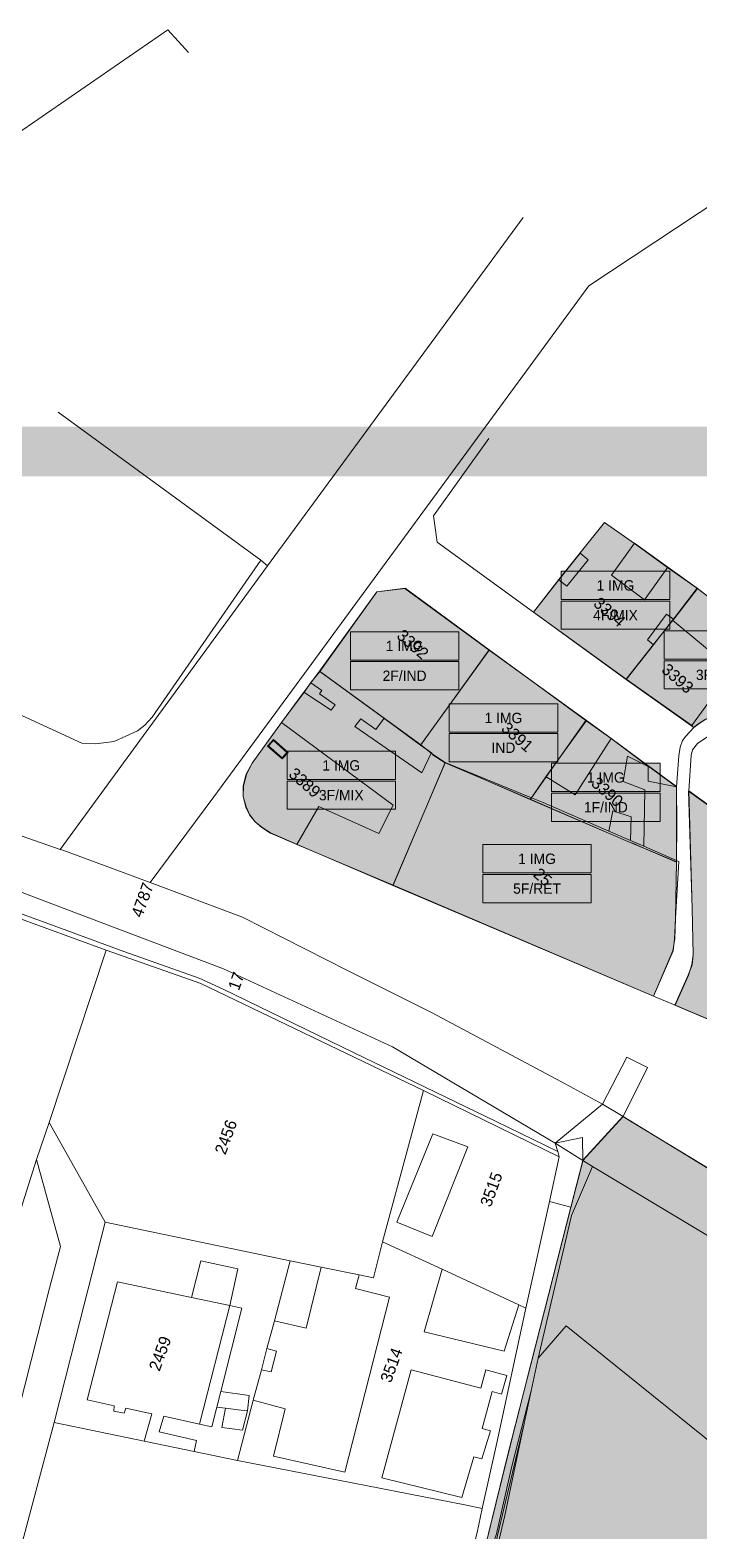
# Model space of a CAD drawing. Header units: metres. Extents: x -334141 to -333355, y -28195 to -27441.
# Drawn here: x -333844.4 to -333773.5, y -27603.9 to -27444.8 of the extents above; entities that cross this region are included whole.
import ezdxf
from ezdxf.enums import TextEntityAlignment as Align

# ---------------------------------------------------------------- set-up
doc = ezdxf.new("R2010")
doc.units = ezdxf.units.M
for name, color, linetype, lineweight, true_color in [('EB-11-PICTURES-PARCEL-COMMERCIAL', 7, 'CONTINUOUS', 18, 0x7c664f), ('EB-11-PICTURES-PARCEL-INDUSTRIAL', 7, 'CONTINUOUS', 18, 0x2b3529), ('EB-11-PICTURES-PARCEL-MIXED', 7, 'CONTINUOUS', 18, 0x6f625b), ('EB-11-PICTURES-SCREENSHOT-COUNT', 7, 'CONTINUOUS', 18, 0x4a5a46), ('EB-11-PICTURES-TAG-COMMERCIAL', 7, 'CONTINUOUS', 18, 0x7c664f), ('EB-11-PICTURES-TAG-INDUSTRIAL', 7, 'CONTINUOUS', 18, 0x2b3529), ('EB-11-PICTURES-TAG-MIXED', 7, 'CONTINUOUS', 18, 0x6f625b), ('EB-BASE-CADASTRAL-AREA', 7, 'CONTINUOUS', 9, 0x8a8d90), ('EB-BASE-DIVIDING', 7, 'CONTINUOUS', 18, 0xc8bcac), ('EB-BASE-EASEMENTS', 7, 'CONTINUOUS', 18, 0x71806b), ('EB-BASE-PARCEL-NUMBERS', 7, 'CONTINUOUS', 9, 0x8a8d90), ('EB-BASE-PARCELS', 7, 'CONTINUOUS', 18, 0x8a8d90), ('EB-BASE-SECTIONS', 7, 'CONTINUOUS', 9, 0xded8cf), ('EB-BASE-SHEETS', 7, 'CONTINUOUS', 9, 0xded8cf), ('EB-BASE-STRUCTURES', 7, 'CONTINUOUS', 18, 0x4e504d), ('EB-TITLE', 7, 'CONTINUOUS', 25, 0x151515)]:
    doc.layers.add(name, color=color, linetype=linetype, lineweight=lineweight, true_color=true_color)
doc.styles.add('OD-INTER', font='Inter.ttf')

msp = doc.modelspace()

# ---------------------------------------------------------------- hatches: boundary and pattern name
at = {"layer": 'EB-11-PICTURES-PARCEL-COMMERCIAL', "transparency": 33554656}
for points in [[(-333805.99, -27535.51), (-333800.43, -27522.5), (-333791.41, -27526.37), (-333783.11, -27529.99), (-333780.83, -27530.96), (-333780.46, -27531.08), (-333779.37, -27531.57), (-333775.9, -27533.02), (-333776.02, -27539.01), (-333776.1, -27541.23), (-333776.24, -27542.45), (-333778.35, -27547.25), (-333805.99, -27535.51)], [(-333774.62, -27525.52), (-333757.56, -27537.78), (-333767.49, -27551.86), (-333776.07, -27548.22), (-333774.66, -27545.05), (-333774.25, -27543.96), (-333774.12, -27542.85), (-333774.23, -27537.96), (-333774.62, -27525.52)]]:
    msp.add_hatch(color=256, dxfattribs=at).paths.add_polyline_path(points)
at = {"layer": 'EB-11-PICTURES-PARCEL-INDUSTRIAL', "transparency": 33554656}
for points in [[(-333804.69, -27504.03), (-333795.75, -27510.56), (-333803.05, -27520.63), (-333806.84, -27517.83), (-333813.7, -27512.81), (-333807.66, -27504.37), (-333804.69, -27504.03)], [(-333803.05, -27520.63), (-333795.75, -27510.56), (-333785.46, -27518.03), (-333789.75, -27523.98), (-333791.31, -27526.26), (-333791.41, -27526.37), (-333800.43, -27522.5), (-333801.7, -27521.68), (-333801.88, -27521.45), (-333803.05, -27520.63)], [(-333791.31, -27526.26), (-333789.75, -27523.98), (-333785.46, -27518.03), (-333782.85, -27519.9), (-333779.87, -27522.11), (-333775.9, -27525.03), (-333775.85, -27529.03), (-333775.9, -27532.91), (-333775.9, -27533.02), (-333779.37, -27531.57), (-333780.46, -27531.08), (-333780.83, -27530.96), (-333783.11, -27529.99), (-333791.41, -27526.37), (-333791.31, -27526.26)], [(-333802.46, -27658.63), (-333818.4, -27651.3), (-333823.33, -27649.13), (-333823.55, -27650.12), (-333824.55, -27649.75), (-333838.15, -27644.05), (-333849.91, -27638.98), (-333850.45, -27638.62), (-333850.52, -27638.07), (-333848.03, -27635.71), (-333846.81, -27635.09), (-333840.42, -27632.43), (-333837.79, -27631.3), (-333823.32, -27625.26), (-333820.4, -27624.03), (-333811.01, -27620.03), (-333802.83, -27616.66), (-333801.04, -27615.61), (-333799.89, -27614.54), (-333798.31, -27611.71), (-333797.39, -27609.41), (-333796.25, -27606.01), (-333793.77, -27595.89), (-333791.3, -27586.21), (-333787.1, -27569.7), (-333785.81, -27564.64), (-333781.58, -27560.02), (-333765.9, -27569.56), (-333750.13, -27579.33), (-333733.37, -27589.69), (-333714.62, -27601.35), (-333719.57, -27605.06), (-333721.48, -27606.77), (-333723.3, -27608.59), (-333738.33, -27622.71), (-333760.56, -27644.02), (-333783.27, -27665.64), (-333802.46, -27658.63)]]:
    msp.add_hatch(color=256, dxfattribs=at).paths.add_polyline_path(points)
at = {"layer": 'EB-11-PICTURES-PARCEL-MIXED', "transparency": 33554656}
for points in [[(-333776.2, -27507.26), (-333776.29, -27507.36), (-333778.33, -27509.96), (-333781.24, -27513.63), (-333791.07, -27506.51), (-333788.36, -27503.05), (-333786.13, -27500.24), (-333783.52, -27497.01), (-333780.36, -27499.23), (-333776.84, -27501.79), (-333773.67, -27504.02), (-333776.2, -27507.26)], [(-333776.29, -27507.36), (-333776.2, -27507.26), (-333773.67, -27504.02), (-333771.42, -27505.76), (-333761.04, -27513.23), (-333772.02, -27517.51), (-333772.87, -27517.92), (-333773.53, -27518.34), (-333774.1, -27518.76), (-333774.28, -27518.54), (-333781.24, -27513.63), (-333778.33, -27509.96), (-333776.29, -27507.36)], [(-333806.84, -27517.83), (-333803.05, -27520.63), (-333801.88, -27521.45), (-333801.7, -27521.68), (-333800.43, -27522.5), (-333805.99, -27535.51), (-333816.11, -27531.16), (-333818.93, -27529.95), (-333819.84, -27529.36), (-333820.56, -27528.78), (-333821.18, -27527.98), (-333821.52, -27527.19), (-333821.85, -27526.07), (-333821.81, -27524.96), (-333821.49, -27523.75), (-333820.9, -27522.55), (-333817.78, -27518.22), (-333815.35, -27514.98), (-333814.67, -27514), (-333813.7, -27512.81), (-333806.84, -27517.83)]]:
    msp.add_hatch(color=256, dxfattribs=at).paths.add_polyline_path(points)
at = {"layer": 'EB-11-PICTURES-SCREENSHOT-COUNT', "transparency": 33554687}
for points in [[(-333788.12, -27505.18), (-333776.62, -27505.18), (-333776.62, -27502.18), (-333788.12, -27502.18)], [(-333810.48, -27511.61), (-333798.98, -27511.61), (-333798.98, -27508.61), (-333810.48, -27508.61)], [(-333777.22, -27511.51), (-333765.72, -27511.51), (-333765.72, -27508.51), (-333777.22, -27508.51)], [(-333800, -27519.25), (-333788.5, -27519.25), (-333788.5, -27516.25), (-333800, -27516.25)], [(-333817.19, -27524.28), (-333805.69, -27524.28), (-333805.69, -27521.28), (-333817.19, -27521.28)], [(-333789.14, -27525.56), (-333777.64, -27525.56), (-333777.64, -27522.56), (-333789.14, -27522.56)], [(-333796.44, -27534.19), (-333784.94, -27534.19), (-333784.94, -27531.19), (-333796.44, -27531.19)]]:
    msp.add_hatch(color=256, dxfattribs=at).paths.add_polyline_path(points)
at = {"layer": 'EB-11-PICTURES-TAG-COMMERCIAL', "transparency": 33554687}
msp.add_hatch(color=256, dxfattribs=at).paths.add_polyline_path([(-333796.44, -27537.35), (-333784.94, -27537.35), (-333784.94, -27534.35), (-333796.44, -27534.35)])
at = {"layer": 'EB-11-PICTURES-TAG-INDUSTRIAL', "transparency": 33554687}
for points in [[(-333810.48, -27514.77), (-333798.98, -27514.77), (-333798.98, -27511.77), (-333810.48, -27511.77)], [(-333800, -27522.41), (-333788.5, -27522.41), (-333788.5, -27519.41), (-333800, -27519.41)], [(-333789.14, -27528.72), (-333777.64, -27528.72), (-333777.64, -27525.72), (-333789.14, -27525.72)]]:
    msp.add_hatch(color=256, dxfattribs=at).paths.add_polyline_path(points)
at = {"layer": 'EB-11-PICTURES-TAG-MIXED', "transparency": 33554687}
for points in [[(-333788.12, -27508.34), (-333776.62, -27508.34), (-333776.62, -27505.34), (-333788.12, -27505.34)], [(-333777.22, -27514.67), (-333765.72, -27514.67), (-333765.72, -27511.67), (-333777.22, -27511.67)], [(-333817.19, -27527.44), (-333805.69, -27527.44), (-333805.69, -27524.44), (-333817.19, -27524.44)]]:
    msp.add_hatch(color=256, dxfattribs=at).paths.add_polyline_path(points)

# ---------------------------------------------------------------- linework, layer by layer
at = {"layer": 'EB-11-PICTURES-PARCEL-COMMERCIAL'}
for points in [[(-333805.99, -27535.51), (-333800.43, -27522.5), (-333791.41, -27526.37), (-333783.11, -27529.99), (-333780.83, -27530.96), (-333780.46, -27531.08), (-333779.37, -27531.57), (-333775.9, -27533.02), (-333776.02, -27539.01), (-333776.1, -27541.23), (-333776.24, -27542.45), (-333778.35, -27547.25), (-333805.99, -27535.51)], [(-333774.62, -27525.52), (-333757.56, -27537.78), (-333767.49, -27551.86), (-333776.07, -27548.22), (-333774.66, -27545.05), (-333774.25, -27543.96), (-333774.12, -27542.85), (-333774.23, -27537.96), (-333774.62, -27525.52)]]:
    msp.add_lwpolyline(points, close=True, dxfattribs=at)
at = {"layer": 'EB-11-PICTURES-PARCEL-INDUSTRIAL'}
for points in [[(-333804.69, -27504.03), (-333795.75, -27510.56), (-333803.05, -27520.63), (-333806.84, -27517.83), (-333813.7, -27512.81), (-333807.66, -27504.37), (-333804.69, -27504.03)], [(-333803.05, -27520.63), (-333795.75, -27510.56), (-333785.46, -27518.03), (-333789.75, -27523.98), (-333791.31, -27526.26), (-333791.41, -27526.37), (-333800.43, -27522.5), (-333801.7, -27521.68), (-333801.88, -27521.45), (-333803.05, -27520.63)], [(-333791.31, -27526.26), (-333789.75, -27523.98), (-333785.46, -27518.03), (-333782.85, -27519.9), (-333779.87, -27522.11), (-333775.9, -27525.03), (-333775.85, -27529.03), (-333775.9, -27532.91), (-333775.9, -27533.02), (-333779.37, -27531.57), (-333780.46, -27531.08), (-333780.83, -27530.96), (-333783.11, -27529.99), (-333791.41, -27526.37), (-333791.31, -27526.26)]]:
    msp.add_lwpolyline(points, close=True, dxfattribs=at)
msp.add_lwpolyline([(-333796.25, -27606.01), (-333793.77, -27595.89), (-333791.3, -27586.21), (-333787.1, -27569.7), (-333785.81, -27564.64), (-333781.58, -27560.02), (-333765.9, -27569.56), (-333750.13, -27579.33), (-333733.37, -27589.69), (-333714.62, -27601.35), (-333719.57, -27605.06)], dxfattribs=at)
at = {"layer": 'EB-11-PICTURES-PARCEL-MIXED'}
for points in [[(-333776.2, -27507.26), (-333776.29, -27507.36), (-333778.33, -27509.96), (-333781.24, -27513.63), (-333791.07, -27506.51), (-333788.36, -27503.05), (-333786.13, -27500.24), (-333783.52, -27497.01), (-333780.36, -27499.23), (-333776.84, -27501.79), (-333773.67, -27504.02), (-333776.2, -27507.26)], [(-333776.29, -27507.36), (-333776.2, -27507.26), (-333773.67, -27504.02), (-333771.42, -27505.76), (-333761.04, -27513.23), (-333772.02, -27517.51), (-333772.87, -27517.92), (-333773.53, -27518.34), (-333774.1, -27518.76), (-333774.28, -27518.54), (-333781.24, -27513.63), (-333778.33, -27509.96), (-333776.29, -27507.36)], [(-333806.84, -27517.83), (-333803.05, -27520.63), (-333801.88, -27521.45), (-333801.7, -27521.68), (-333800.43, -27522.5), (-333805.99, -27535.51), (-333816.11, -27531.16), (-333818.93, -27529.95), (-333819.84, -27529.36), (-333820.56, -27528.78), (-333821.18, -27527.98), (-333821.52, -27527.19), (-333821.85, -27526.07), (-333821.81, -27524.96), (-333821.49, -27523.75), (-333820.9, -27522.55), (-333817.78, -27518.22), (-333815.35, -27514.98), (-333814.67, -27514), (-333813.7, -27512.81), (-333806.84, -27517.83)]]:
    msp.add_lwpolyline(points, close=True, dxfattribs=at)
at = {"layer": 'EB-11-PICTURES-SCREENSHOT-COUNT'}
for points in [[(-333788.12, -27505.18), (-333776.62, -27505.18), (-333776.62, -27502.18), (-333788.12, -27502.18)], [(-333810.48, -27511.61), (-333798.98, -27511.61), (-333798.98, -27508.61), (-333810.48, -27508.61)], [(-333777.22, -27511.51), (-333765.72, -27511.51), (-333765.72, -27508.51), (-333777.22, -27508.51)], [(-333800, -27519.25), (-333788.5, -27519.25), (-333788.5, -27516.25), (-333800, -27516.25)], [(-333817.19, -27524.28), (-333805.69, -27524.28), (-333805.69, -27521.28), (-333817.19, -27521.28)], [(-333789.14, -27525.56), (-333777.64, -27525.56), (-333777.64, -27522.56), (-333789.14, -27522.56)], [(-333796.44, -27534.19), (-333784.94, -27534.19), (-333784.94, -27531.19), (-333796.44, -27531.19)]]:
    msp.add_lwpolyline(points, close=True, dxfattribs=at)
at = {"layer": 'EB-11-PICTURES-TAG-COMMERCIAL'}
msp.add_lwpolyline([(-333796.44, -27537.35), (-333784.94, -27537.35), (-333784.94, -27534.35), (-333796.44, -27534.35)], close=True, dxfattribs=at)
at = {"layer": 'EB-11-PICTURES-TAG-INDUSTRIAL'}
for points in [[(-333810.48, -27514.77), (-333798.98, -27514.77), (-333798.98, -27511.77), (-333810.48, -27511.77)], [(-333800, -27522.41), (-333788.5, -27522.41), (-333788.5, -27519.41), (-333800, -27519.41)], [(-333789.14, -27528.72), (-333777.64, -27528.72), (-333777.64, -27525.72), (-333789.14, -27525.72)]]:
    msp.add_lwpolyline(points, close=True, dxfattribs=at)
at = {"layer": 'EB-11-PICTURES-TAG-MIXED'}
for points in [[(-333788.12, -27508.34), (-333776.62, -27508.34), (-333776.62, -27505.34), (-333788.12, -27505.34)], [(-333777.22, -27514.67), (-333765.72, -27514.67), (-333765.72, -27511.67), (-333777.22, -27511.67)], [(-333817.19, -27527.44), (-333805.69, -27527.44), (-333805.69, -27524.44), (-333817.19, -27524.44)]]:
    msp.add_lwpolyline(points, close=True, dxfattribs=at)
at = {"layer": 'EB-BASE-CADASTRAL-AREA'}
for points in [[(-333818.63, -27520.04), (-333817.09, -27521.4), (-333817.7, -27522.1), (-333819.25, -27520.74), (-333818.63, -27520.04)], [(-333818.64, -27520.14), (-333817.2, -27521.41), (-333817.71, -27521.98), (-333819.15, -27520.72), (-333818.64, -27520.14)]]:
    msp.add_lwpolyline(points, dxfattribs=at)
at = {"layer": 'EB-BASE-DIVIDING'}
for points in [[(-333775.9, -27525.07), (-333775.66, -27521.76), (-333775.5, -27520.84), (-333775.25, -27520.15), (-333774.9, -27519.68), (-333774.07, -27518.75)], [(-333778.33, -27547.26), (-333776.05, -27548.22)], [(-333783.73, -27558.72), (-333781.18, -27553.74), (-333778.97, -27554.82), (-333781.54, -27560.04)], [(-333781.54, -27560.04), (-333783.73, -27558.72)], [(-333785.84, -27564.69), (-333788.78, -27562.87)], [(-333789.38, -27569.06), (-333787.1, -27569.65)]]:
    msp.add_lwpolyline(points, dxfattribs=at)
at = {"layer": 'EB-BASE-EASEMENTS'}
for points in [[(-333788.5, -27563.75), (-333795.01, -27560.56), (-333810.13, -27553.25), (-333823.95, -27546.53), (-333826.5, -27545.37), (-333834.51, -27542.52), (-333842.54, -27539.54), (-333848.61, -27537.35), (-333848.01, -27535.26)], [(-333827.34, -27579.23), (-333826.35, -27575.34), (-333822.41, -27576.19), (-333823.26, -27580.1)], [(-333823.26, -27580.1), (-333821.99, -27580.37), (-333824.21, -27589.2)], [(-333820.18, -27624.4), (-333808.58, -27619.51), (-333802.41, -27616.9), (-333800.44, -27615.89), (-333799.69, -27615.46), (-333798.99, -27614.39), (-333797.99, -27612.47), (-333795.97, -27607.41), (-333795, -27604.31), (-333794.49, -27602.11), (-333793.36, -27597.13), (-333791.31, -27589.13)], [(-333824.63, -27590.87), (-333825.17, -27592.97), (-333826.46, -27592.69)], [(-333823.71, -27590.99), (-333824.12, -27593.02), (-333821.91, -27593.32), (-333821.39, -27591.28)]]:
    msp.add_lwpolyline(points, dxfattribs=at)
at = {"layer": 'EB-BASE-PARCELS'}
for points in [[(-333831.72, -27535.2), (-333824.94, -27526.11), (-333814.96, -27512.5), (-333785.21, -27471.89), (-333759.51, -27454.89)], [(-333819.25, -27501.61), (-333792.16, -27464.66)], [(-333841.46, -27485.31), (-333819.96, -27501.02)], [(-333795.8, -27488.08), (-333801.66, -27496.31), (-333801.27, -27499.1), (-333791.08, -27506.52)], [(-333788.37, -27503.1), (-333786.13, -27500.26)], [(-333776.82, -27501.75), (-333780.34, -27499.21)], [(-333819.25, -27501.61), (-333841.24, -27531.69)], [(-333819.96, -27501.02), (-333819.25, -27501.61)], [(-333773.71, -27503.98), (-333776.82, -27501.75)], [(-333791.08, -27506.52), (-333788.37, -27503.1)], [(-333795.78, -27510.53), (-333804.68, -27503.99), (-333807.66, -27504.38), (-333813.75, -27512.79)], [(-333776.23, -27507.26), (-333773.71, -27503.98)], [(-333771.41, -27505.74), (-333773.71, -27503.98)], [(-333791.08, -27506.52), (-333781.22, -27513.67)], [(-333778.34, -27510), (-333776.33, -27507.39)], [(-333776.33, -27507.39), (-333776.23, -27507.26)], [(-333803.01, -27520.6), (-333795.78, -27510.53)], [(-333785.5, -27518.02), (-333795.78, -27510.53)], [(-333781.22, -27513.67), (-333778.34, -27510)], [(-333814.66, -27514.02), (-333813.75, -27512.79)], [(-333806.88, -27517.78), (-333813.75, -27512.79)], [(-333815.4, -27515.01), (-333814.66, -27514.02)], [(-333774.31, -27518.58), (-333781.22, -27513.67)], [(-333760.99, -27513.21), (-333772.01, -27517.55), (-333772.9, -27517.96), (-333773.55, -27518.36), (-333774.07, -27518.75)], [(-333815.4, -27515.01), (-333817.77, -27518.23)], [(-333803.01, -27520.6), (-333806.88, -27517.78)], [(-333817.77, -27518.23), (-333820.88, -27522.56), (-333821.53, -27523.7), (-333821.84, -27524.94), (-333821.85, -27526.09), (-333821.57, -27527.23), (-333821.17, -27528.03), (-333820.59, -27528.78), (-333819.88, -27529.38), (-333818.93, -27529.98), (-333816.15, -27531.16)], [(-333785.5, -27518.02), (-333789.72, -27523.99)], [(-333785.5, -27518.02), (-333782.84, -27519.94)], [(-333774.31, -27518.58), (-333774.07, -27518.75)], [(-333874.23, -27520.26), (-333858.91, -27525.51), (-333841.24, -27531.69)], [(-333803.01, -27520.6), (-333801.91, -27521.48)], [(-333779.85, -27522.14), (-333782.84, -27519.94)], [(-333774.59, -27525.49), (-333774.34, -27521.72), (-333774.19, -27521.13), (-333773.66, -27520.46), (-333772.58, -27519.72)], [(-333805.95, -27535.48), (-333800.44, -27522.48)], [(-333801.91, -27521.48), (-333801.7, -27521.64), (-333800.44, -27522.48)], [(-333800.44, -27522.48), (-333791.42, -27526.4)], [(-333775.9, -27525.07), (-333779.85, -27522.14)], [(-333789.72, -27523.99), (-333791.29, -27526.21)], [(-333774.59, -27525.49), (-333774.23, -27538.01), (-333774.14, -27542.87), (-333774.26, -27543.91), (-333774.64, -27545.03), (-333776.05, -27548.22)], [(-333775.9, -27532.87), (-333775.9, -27529.03), (-333775.9, -27525.07)], [(-333757.55, -27537.78), (-333774.59, -27525.49)], [(-333791.29, -27526.21), (-333791.42, -27526.4)], [(-333791.42, -27526.4), (-333783.11, -27529.97), (-333780.8, -27530.96), (-333780.47, -27531.1), (-333779.38, -27531.57), (-333775.9, -27533.06)], [(-333841.24, -27531.69), (-333840.95, -27531.79), (-333831.72, -27535.2)], [(-333816.15, -27531.16), (-333805.95, -27535.48)], [(-333775.9, -27533.06), (-333776.02, -27538.99)], [(-333775.9, -27533.06), (-333775.9, -27532.87)], [(-333831.72, -27535.2), (-333821.92, -27538.88), (-333810.79, -27544.56), (-333801.82, -27549.02), (-333787.62, -27556.61), (-333783.73, -27558.72)], [(-333778.33, -27547.26), (-333805.95, -27535.48)], [(-333836.36, -27542.37), (-333849.55, -27537.59), (-333849.59, -27537.58)], [(-333776.02, -27538.99), (-333776.07, -27541.18), (-333776.28, -27542.44), (-333778.33, -27547.26)], [(-333842.42, -27560.68), (-333836.36, -27542.37)], [(-333802.74, -27557.28), (-333826.33, -27545.91), (-333836.36, -27542.37)], [(-333776.05, -27548.22), (-333767.53, -27551.84)], [(-333802.74, -27557.28), (-333807.06, -27573.32)], [(-333788.33, -27564.32), (-333802.74, -27557.28)], [(-333783.73, -27558.72), (-333788.78, -27562.87)], [(-333843.74, -27564.6), (-333842.42, -27560.68)], [(-333836.48, -27571.25), (-333842.42, -27560.68)], [(-333785.84, -27564.69), (-333781.54, -27560.04)], [(-333781.54, -27560.04), (-333765.9, -27569.62), (-333750.17, -27579.29), (-333733.4, -27589.67), (-333714.61, -27601.36)], [(-333788.78, -27562.87), (-333788.5, -27563.75)], [(-333788.5, -27563.75), (-333788.33, -27564.32)], [(-333848.92, -27603.81), (-333846.94, -27596.26), (-333842.39, -27578.26), (-333841.2, -27573.83), (-333843.74, -27564.6)], [(-333847.43, -27576.26), (-333843.74, -27564.6)], [(-333788.33, -27564.32), (-333789.38, -27569.06)], [(-333787.1, -27569.65), (-333785.84, -27564.69)], [(-333787.05, -27570.53), (-333784.79, -27565.35)], [(-333820.43, -27624.06), (-333811.03, -27620.02), (-333802.85, -27616.66), (-333801.01, -27615.62), (-333799.9, -27614.58), (-333798.32, -27611.73), (-333797.37, -27609.44), (-333796.26, -27606.01), (-333793.76, -27595.84), (-333791.3, -27586.16), (-333787.1, -27569.65)], [(-333789.38, -27569.06), (-333791.89, -27580.37)], [(-333836.48, -27571.25), (-333840.12, -27585.53), (-333841.9, -27592.5)], [(-333816.87, -27575.36), (-333836.48, -27571.25)], [(-333790.58, -27585.66), (-333787.05, -27570.53)], [(-333807.06, -27573.32), (-333808.04, -27577.16), (-333809.56, -27576.85)], [(-333807.06, -27573.32), (-333800.76, -27576.25)], [(-333816.87, -27575.36), (-333818.54, -27581.71)], [(-333813.59, -27576.03), (-333816.87, -27575.36)], [(-333809.56, -27576.85), (-333813.59, -27576.03)], [(-333800.76, -27576.25), (-333792.61, -27580.03)], [(-333791.89, -27580.37), (-333794.94, -27594.65), (-333796.5, -27601.62)], [(-333792.61, -27580.03), (-333791.89, -27580.37)], [(-333818.54, -27581.71), (-333819.32, -27584.65)], [(-333819.32, -27584.65), (-333819.91, -27586.9)], [(-333791.31, -27589.13), (-333790.58, -27585.66)], [(-333819.91, -27586.9), (-333820.77, -27590.15)], [(-333792.04, -27592.6), (-333791.31, -27589.13)], [(-333820.77, -27590.15), (-333822.45, -27596.53)], [(-333841.9, -27592.5), (-333845.52, -27606.2), (-333852.57, -27613.32), (-333860.8, -27621.62)], [(-333832.33, -27594.48), (-333841.9, -27592.5)], [(-333795.95, -27608.95), (-333795.02, -27606.25), (-333794.1, -27602.38), (-333792.68, -27595.63), (-333792.04, -27592.6)], [(-333827.05, -27595.58), (-333832.33, -27594.48)], [(-333822.45, -27596.53), (-333827.05, -27595.58)], [(-333811.38, -27598.7), (-333822.45, -27596.53)], [(-333807.4, -27599.48), (-333811.38, -27598.7)], [(-333798.16, -27601.29), (-333807.4, -27599.48)], [(-333796.5, -27601.62), (-333797.03, -27604.16), (-333798.63, -27610.39), (-333799.37, -27612.07), (-333799.92, -27613.05), (-333801.08, -27614.53), (-333802.64, -27615.51), (-333817.46, -27621.74), (-333832.28, -27628), (-333845.83, -27633.56), (-333850.66, -27635.63), (-333851.67, -27636.41)], [(-333796.5, -27601.62), (-333798.16, -27601.29)]]:
    msp.add_lwpolyline(points, dxfattribs=at)
at = {"layer": 'EB-BASE-SECTIONS'}
for points in [[(-333848.01, -27535.26), (-333842.86, -27537.2), (-333823.92, -27544.38), (-333806.02, -27552.64), (-333788.78, -27562.87)], [(-333785.84, -27564.69), (-333784.79, -27565.35)], [(-333784.79, -27565.35), (-333769.79, -27574.36)]]:
    msp.add_lwpolyline(points, dxfattribs=at)
at = {"layer": 'EB-BASE-SHEETS'}
for points in [[(-333881.61, -27517.14), (-333879.61, -27500.41), (-333864.89, -27477.13), (-333846.24, -27456.06), (-333829.85, -27444.75), (-333827.65, -27447.13)], [(-333788.78, -27562.87), (-333785.85, -27562.28), (-333785.84, -27564.69)]]:
    msp.add_lwpolyline(points, dxfattribs=at)
at = {"layer": 'EB-BASE-STRUCTURES'}
for points in [[(-333851.56, -27496.76), (-333847.74, -27499.47), (-333856.61, -27512.3), (-333838.95, -27520.42), (-333837.51, -27520.51), (-333835.53, -27520.24), (-333833.04, -27519.11), (-333832.26, -27518.53), (-333831.5, -27517.67), (-333819.96, -27501.02)], [(-333786.13, -27500.26), (-333785.27, -27500.96), (-333787.52, -27503.78), (-333788.37, -27503.1)], [(-333780.34, -27499.21), (-333782.81, -27502.61), (-333779.29, -27505.2), (-333776.82, -27501.75)], [(-333776.23, -27507.26), (-333776.95, -27506.74), (-333778.99, -27509.47), (-333778.34, -27510)], [(-333774.31, -27518.58), (-333769.95, -27512.65), (-333776.33, -27507.39)], [(-333814.66, -27514.02), (-333813.5, -27514.82), (-333813.75, -27515.2), (-333812.09, -27516.35), (-333812.53, -27516.91), (-333815.4, -27515.01)], [(-333801.91, -27521.48), (-333802.9, -27523.56), (-333809.99, -27518.64), (-333809.38, -27517.84), (-333807.78, -27518.98), (-333806.88, -27517.78)], [(-333816.15, -27531.16), (-333813.81, -27527.14), (-333807.47, -27530.02), (-333805.93, -27526.99), (-333817.77, -27518.23)], [(-333782.84, -27519.94), (-333786.65, -27525.9), (-333789.72, -27523.99)], [(-333800.44, -27522.48), (-333791.29, -27526.21)], [(-333779.38, -27531.36), (-333779.25, -27525.38), (-333781.54, -27524.49), (-333781.11, -27521.81), (-333778.92, -27522.91), (-333778.91, -27524.46), (-333775.9, -27525.07)], [(-333791.29, -27526.21), (-333790.04, -27526.72), (-333783.07, -27529.75)], [(-333780.79, -27530.74), (-333780.71, -27528.25), (-333782.64, -27527.6), (-333783.07, -27529.75)], [(-333783.07, -27529.75), (-333780.79, -27530.74)], [(-333780.79, -27530.74), (-333779.38, -27531.36)], [(-333779.38, -27531.36), (-333775.9, -27532.87)], [(-333775.9, -27532.87), (-333775.64, -27532.98), (-333776.02, -27538.99)], [(-333801.82, -27572.77), (-333798.04, -27563.24), (-333801.74, -27561.87), (-333805.56, -27571.23)], [(-333805.56, -27571.23), (-333801.82, -27572.77)], [(-333818.54, -27581.71), (-333815.16, -27582.48), (-333813.59, -27576.03)], [(-333792.61, -27580.03), (-333794.16, -27584.95), (-333802.65, -27582.88), (-333800.76, -27576.25)], [(-333832.33, -27594.48), (-333831.54, -27591.58), (-333834.29, -27590.99), (-333834.45, -27591.53), (-333835.57, -27591.3), (-333835.51, -27590.74), (-333838.37, -27590.1), (-333835.18, -27577.59), (-333827.34, -27579.23)], [(-333809.56, -27576.85), (-333809.92, -27578.28), (-333806.34, -27579.19), (-333811.06, -27597.79), (-333818.62, -27596.07), (-333817.39, -27591.07), (-333820.77, -27590.15)], [(-333827.34, -27579.23), (-333823.26, -27580.1)], [(-333826.46, -27592.69), (-333823.26, -27580.1)], [(-333799.41, -27615.51), (-333795.4, -27618.66), (-333815.99, -27644.58), (-333812.98, -27646.94), (-333814.01, -27648.3), (-333809.84, -27651.63), (-333810.7, -27652.81), (-333809.49, -27653.8), (-333807.48, -27651.25), (-333796.24, -27660.22), (-333754.39, -27609.03), (-333787.59, -27582.25), (-333790.58, -27585.66)], [(-333819.32, -27584.65), (-333818.31, -27584.94), (-333818.89, -27587.12), (-333819.91, -27586.9)], [(-333797.4, -27596.13), (-333796.54, -27596.35), (-333795.63, -27593.37), (-333796.51, -27593.15), (-333795.46, -27589.2), (-333794.47, -27589.49), (-333793.9, -27587.53), (-333796.13, -27586.93), (-333796.66, -27588.87), (-333804.03, -27586.93), (-333807.13, -27598.38), (-333798.66, -27600.47)], [(-333824.63, -27590.87), (-333824.21, -27589.2)], [(-333824.21, -27589.2), (-333821.2, -27589.64), (-333821.39, -27591.28)], [(-333823.71, -27590.99), (-333824.63, -27590.87)], [(-333821.39, -27591.28), (-333822.36, -27591.17), (-333823.71, -27590.99)], [(-333826.46, -27592.69), (-333830.26, -27591.84), (-333830.74, -27593.51), (-333826.78, -27594.4), (-333827.05, -27595.58)], [(-333795.95, -27608.95), (-333792.04, -27592.6)], [(-333798.66, -27600.47), (-333797.4, -27596.13)]]:
    msp.add_lwpolyline(points, dxfattribs=at)

# ---------------------------------------------------------------- texts
at = {"layer": 'EB-11-PICTURES-SCREENSHOT-COUNT', "true_color": 0xf4f2ed, "style": 'OD-INTER'}
for p in [(-333782.37, -27503.68), (-333804.73, -27510.11), (-333794.25, -27517.75), (-333811.44, -27522.78), (-333783.39, -27524.06), (-333790.69, -27532.69)]:
    msp.add_text('1 IMG', height=1.1, dxfattribs=at).set_placement(p, align=Align.MIDDLE_CENTER)
at = {"layer": 'EB-11-PICTURES-TAG-COMMERCIAL', "true_color": 0xf4f2ed, "style": 'OD-INTER'}
msp.add_text('5F/RET', height=1.1, dxfattribs=at).set_placement((-333790.69, -27535.85), align=Align.MIDDLE_CENTER)
at = {"layer": 'EB-11-PICTURES-TAG-INDUSTRIAL', "true_color": 0xf4f2ed, "style": 'OD-INTER'}
for s, p in [('2F/IND', (-333804.73, -27513.27)), ('IND', (-333794.25, -27520.91)), ('1F/IND', (-333783.39, -27527.22))]:
    msp.add_text(s, height=1.1, dxfattribs=at).set_placement(p, align=Align.MIDDLE_CENTER)
at = {"layer": 'EB-11-PICTURES-TAG-MIXED', "true_color": 0xf4f2ed, "style": 'OD-INTER'}
for s, p in [('4F/MIX', (-333782.37, -27506.84)), ('3F/MIX', (-333771.47, -27513.17)), ('3F/MIX', (-333811.44, -27525.94))]:
    msp.add_text(s, height=1.1, dxfattribs=at).set_placement(p, align=Align.MIDDLE_CENTER)
at = {"layer": 'EB-BASE-PARCEL-NUMBERS', "style": 'OD-INTER'}
for s, rotation, p in [('3394', 318.6325, (-333784.81, -27505.75)), ('3392', 318.6325, (-333805.66, -27509.17)), ('3393', 318.6325, (-333777.58, -27512.79)), ('3391', 318.6325, (-333794.58, -27519.01)), ('3389', 318.6325, (-333817.12, -27523.85)), ('3390', 318.6325, (-333785.04, -27524.84)), ('25', 318.6325, (-333791.19, -27534.48)), ('4787', 69.9902, (-333832.58, -27539.02)), ('17', 69.9902, (-333822.31, -27546.76)), ('2456', 69.9902, (-333823.73, -27564.17)), ('3515', 69.9902, (-333795.59, -27569.73)), ('2459', 69.9902, (-333830.71, -27587.14)), ('3514', 69.9902, (-333806.18, -27588.38))]:
    msp.add_text(s, height=1.25, rotation=rotation, dxfattribs=at).set_placement(p)
at = {"layer": 'EB-TITLE', "insert": (-334059.11, -27487.72), "char_height": 3.5, "width": 380, "attachment_point": 1, "style": 'OD-INTER', "bg_fill": 1, "box_fill_scale": 1.25, "bg_fill_color": 0, "bg_fill_true_color": 16052973}
msp.add_mtext('ARC 531-13   ENTERING BEIRUT   —   11  PICTURES', dxfattribs=at)

doc.saveas('drawing.dxf')
